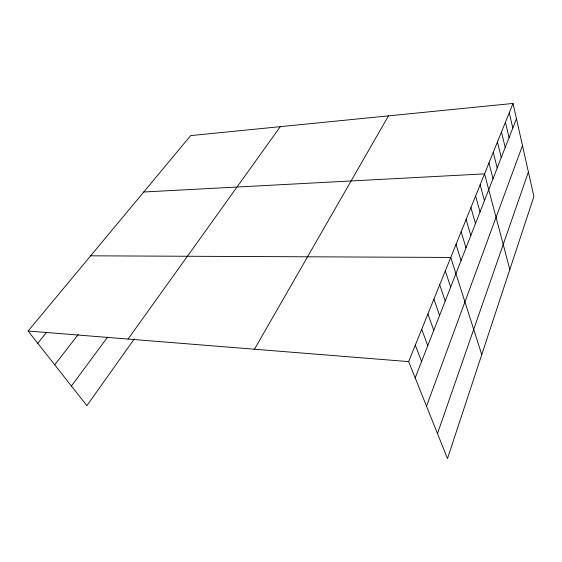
<?xml version="1.0" encoding="UTF-8"?>
<svg xmlns="http://www.w3.org/2000/svg" width="562" height="562" viewBox="0 0 562 562"><rect width="100%" height="100%" fill="white"/><g stroke="black" fill="none" stroke-linecap="round" stroke-linejoin="round"><path stroke-width="0.84" d="M437.482 433.59L528.406 172.007M426.523 406.221L522.477 145.593M415.178 377.917L516.45 118.722M513.022 103.443L533.9 196.496L447.493 458.557L408.644 361.612L513.022 103.443L190.651 135.604L28.1 331.025L86.899 405.652L134.262 338.963M254.488 349.22L388.454 115.87M128.059 339.055L280.298 126.654M71.423 386.003L107.553 337.2M54.725 364.815L78.273 334.404M37.752 343.27L46.569 332.395M143.739 191.993L484.549 173.869L509.825 269.507M90.651 255.822L450.759 257.445L481.753 354.65M28.1 331.025L408.644 361.612M415.283 345.187L421.591 361.507M421.697 329.318L427.794 345.637M427.9 313.982L433.787 330.287M433.899 299.153L439.589 315.437M439.702 284.801L445.209 301.063M445.315 270.905L450.647 287.133M456.035 244.4L461.037 260.55M461.149 231.748L465.996 247.856M466.109 219.482L470.808 235.534M470.921 207.575L475.487 223.571M475.593 196.012L480.025 211.944M480.138 184.779L484.437 200.655M488.968 162.938L493.022 178.681M493.26 152.323L497.201 167.989M497.433 142.003L501.262 157.592M501.487 131.965L505.21 147.483M505.435 122.2L509.06 137.634M509.277 112.695L512.804 128.052"/></g></svg>
